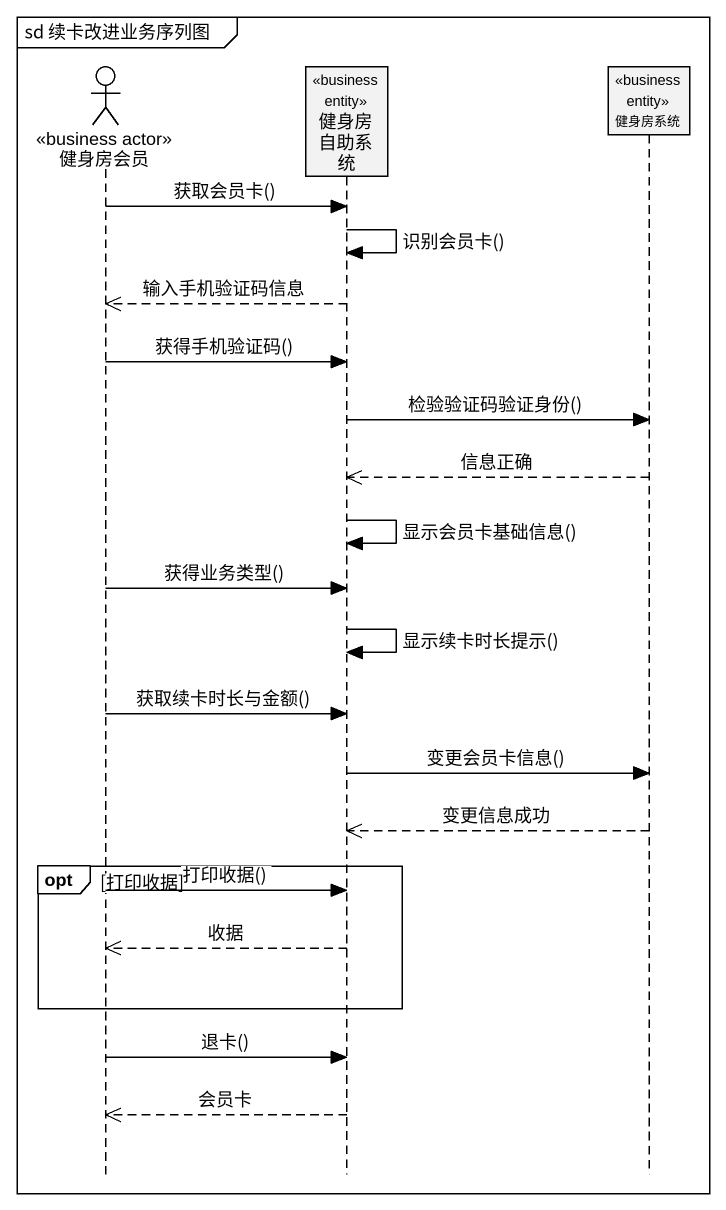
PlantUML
@startuml
mainframe sd 续卡改进业务序列图
hide footbox
actor 健身房会员 <<business actor>>
participant 健身房自助系统 <<business entity>>
participant 健身房系统 <<business entity>>

健身房会员 -> 健身房自助系统 : 获取会员卡()
健身房自助系统 -> 健身房自助系统 : 识别会员卡()
健身房自助系统 -->> 健身房会员 : 输入手机验证码信息
健身房会员 -> 健身房自助系统 : 获得手机验证码()
健身房自助系统 -> 健身房系统 : 检验验证码验证身份()
健身房系统 -->> 健身房自助系统 : 信息正确
健身房自助系统 -> 健身房自助系统 : 显示会员卡基础信息()
健身房会员 -> 健身房自助系统 : 获得业务类型()
健身房自助系统 -> 健身房自助系统 : 显示续卡时长提示()
健身房会员 -> 健身房自助系统 : 获取续卡时长与金额()
健身房自助系统 -> 健身房系统 : 变更会员卡信息()
健身房系统 -->> 健身房自助系统 : 变更信息成功
opt 打印收据
  健身房会员 -> 健身房自助系统 : 打印收据()
  健身房自助系统 -->> 健身房会员 : 收据
end
健身房会员 -> 健身房自助系统 : 退卡()
健身房自助系统 -->> 健身房会员 : 会员卡
@enduml
